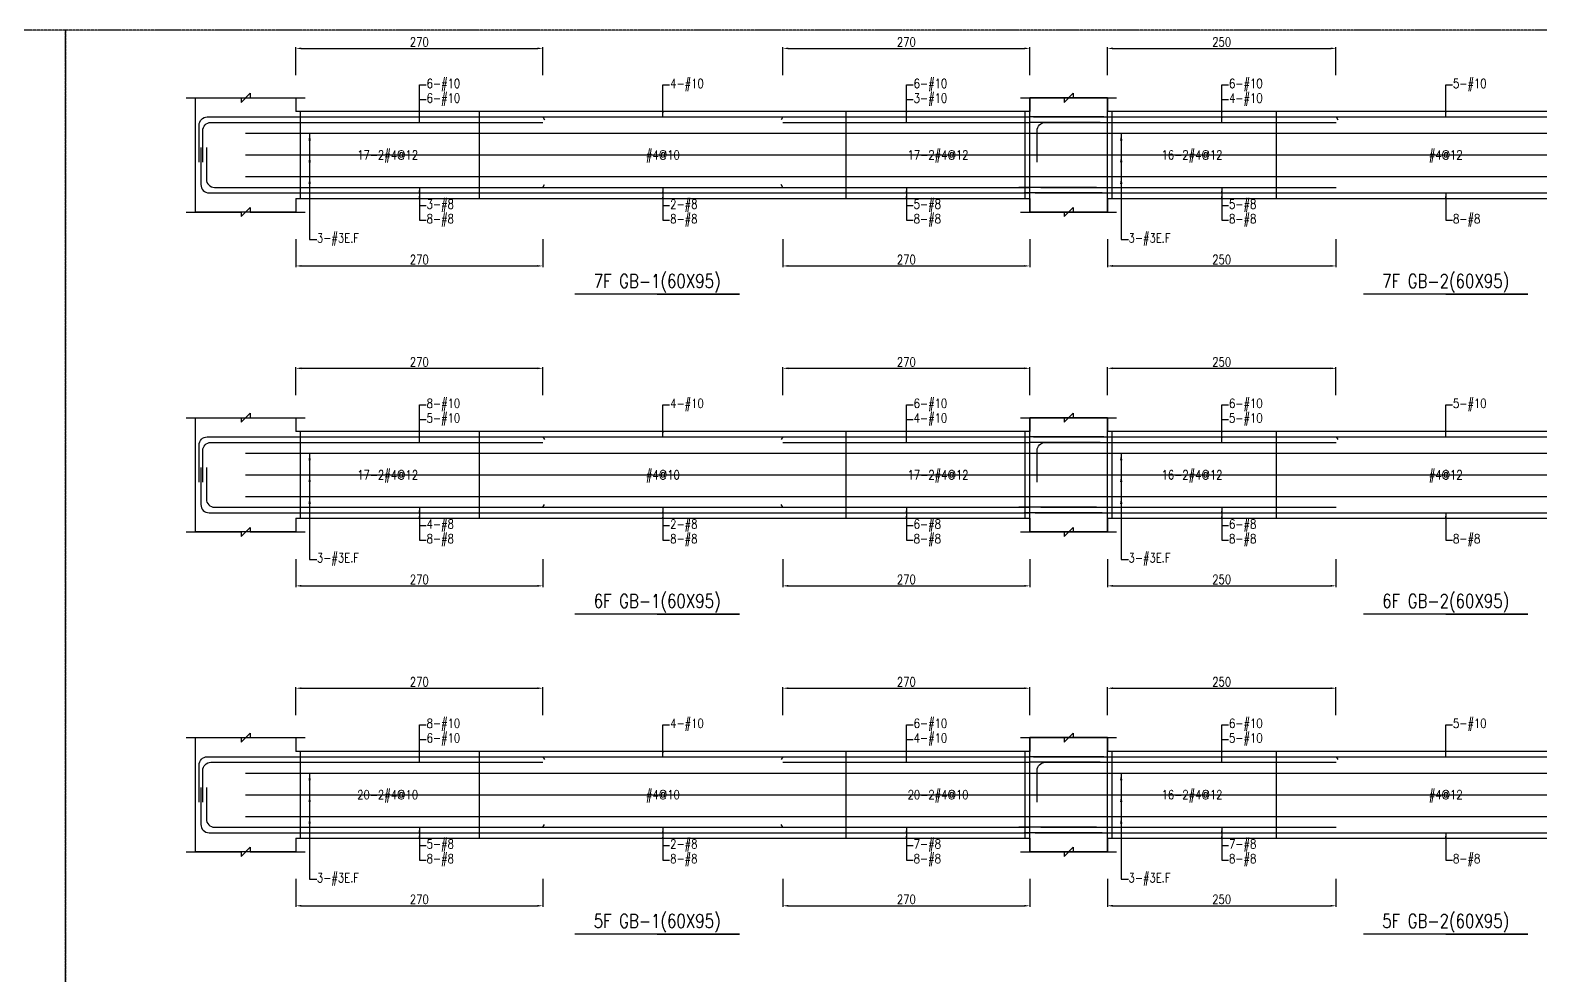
# Model space of a CAD drawing. Header units: millimetres. Extents: x 0 to 84580, y -12276 to 4373.
# Drawn here: x 48709 to 50362, y -2034 to -1000 of the extents above; entities that cross this region are included whole.
import ezdxf
from ezdxf.enums import TextEntityAlignment as Align

# ---------------------------------------------------------------- set-up
doc = ezdxf.new("R2010")
doc.units = ezdxf.units.MM
doc.header["$MEASUREMENT"] = 0
doc.linetypes.add('CENTER', pattern=[2, 1.25, -0.25, 0.25, -0.25])
for name, color, linetype in [('S-DIM', 2, 'Continuous'), ('S-GRID', 1, 'CENTER'), ('S-LEADER', 2, 'Continuous'), ('S-RC', 130, 'Continuous'), ('S-REINF', 6, 'Continuous'), ('S-TEXT', 2, 'Continuous')]:
    doc.layers.add(name, color=color, linetype=linetype)
doc.styles.add('CS4', font='romans.shx', dxfattribs={"width": 0.8, "bigfont": 'lsp.shx'})
doc.styles.get("Standard").update_dxf_attribs({"font": 'arial.ttf'})
doc.dimstyles.new('ISO-25', dxfattribs={"dimtxt": 2.5, "dimasz": 2.5, "dimexe": 1.25, "dimexo": 0.625, "dimtad": 1, "dimtxsty": 'Standard', "dimcen": 2.5, "dimadec": 0, "dimazin": 0, "dimtfac": 1, "dimtmove": 0, "dimatfit": 3, "dimfxl": 0, "dimarcsym": 0})

# ---------------------------------------------------------------- blocks, each defined once
blk = doc.blocks.new('*D1258')
at = {"layer": 'DEFPOINTS', "color": 0, "transparency": 16777216}
for p in [(49270.1, -1719.9), (49000.1, -1749.9), (49270.1, -1749.9)]:
    blk.add_point(p, dxfattribs=at)
at = {"layer": 'S-DIM', "color": 0, "lineweight": -2, "transparency": 16777216}
for p, q in [((49000.1, -1749.3), (49000.1, -1718.7)), ((49006.1, -1719.9), (49264.1, -1719.9)), ((49270.1, -1749.3), (49270.1, -1718.7))]:
    blk.add_line(p, q, dxfattribs=at)
at = {"layer": 'S-DIM', "color": 0, "transparency": 16777216}
for points in [[(49006.1, -1718.9), (49006.1, -1720.9), (49000.1, -1719.9)], [(49264.1, -1718.9), (49264.1, -1720.9), (49270.1, -1719.9)]]:
    blk.add_solid(points, dxfattribs=at)
at = {"layer": 'S-DIM', "color": 0, "transparency": 16777216, "insert": (49135.1, -1712.9), "char_height": 10, "attachment_point": 5, "style": 'CS4'}
blk.add_mtext('270', dxfattribs=at)
blk = doc.blocks.new('*D1259')
at = {"layer": 'DEFPOINTS', "color": 0, "transparency": 16777216}
for p in [(49802.9, -1719.9), (49532.9, -1749.9), (49802.9, -1749.9)]:
    blk.add_point(p, dxfattribs=at)
at = {"layer": 'S-DIM', "color": 0, "lineweight": -2, "transparency": 16777216}
for p, q in [((49532.9, -1749.3), (49532.9, -1718.7)), ((49538.9, -1719.9), (49796.9, -1719.9)), ((49802.9, -1749.3), (49802.9, -1718.7))]:
    blk.add_line(p, q, dxfattribs=at)
at = {"layer": 'S-DIM', "color": 0, "transparency": 16777216}
for points in [[(49538.9, -1718.9), (49538.9, -1720.9), (49532.9, -1719.9)], [(49796.9, -1718.9), (49796.9, -1720.9), (49802.9, -1719.9)]]:
    blk.add_solid(points, dxfattribs=at)
at = {"layer": 'S-DIM', "color": 0, "transparency": 16777216, "insert": (49667.9, -1712.9), "char_height": 10, "attachment_point": 5, "style": 'CS4'}
blk.add_mtext('270', dxfattribs=at)
blk = doc.blocks.new('*D1260')
at = {"layer": 'DEFPOINTS', "color": 0, "transparency": 16777216}
for p in [(49000.1, -1927.9), (49270.1, -1927.9), (49270.1, -1957.9)]:
    blk.add_point(p, dxfattribs=at)
at = {"layer": 'S-DIM', "color": 0, "lineweight": -2, "transparency": 16777216}
for p, q in [((49000.1, -1928.6), (49000.1, -1959.2)), ((49270.1, -1928.6), (49270.1, -1959.2)), ((49006.1, -1957.9), (49264.1, -1957.9))]:
    blk.add_line(p, q, dxfattribs=at)
at = {"layer": 'S-DIM', "color": 0, "transparency": 16777216}
for points in [[(49006.1, -1956.9), (49006.1, -1958.9), (49000.1, -1957.9)], [(49264.1, -1956.9), (49264.1, -1958.9), (49270.1, -1957.9)]]:
    blk.add_solid(points, dxfattribs=at)
at = {"layer": 'S-DIM', "color": 0, "transparency": 16777216, "insert": (49135.1, -1950.9), "char_height": 10, "attachment_point": 5, "style": 'CS4'}
blk.add_mtext('270', dxfattribs=at)
blk = doc.blocks.new('*D1261')
at = {"layer": 'DEFPOINTS', "color": 0, "transparency": 16777216}
for p in [(49532.9, -1927.9), (49802.9, -1927.9), (49802.9, -1957.9)]:
    blk.add_point(p, dxfattribs=at)
at = {"layer": 'S-DIM', "color": 0, "lineweight": -2, "transparency": 16777216}
for p, q in [((49532.9, -1928.6), (49532.9, -1959.2)), ((49802.9, -1928.6), (49802.9, -1959.2)), ((49538.9, -1957.9), (49796.9, -1957.9))]:
    blk.add_line(p, q, dxfattribs=at)
at = {"layer": 'S-DIM', "color": 0, "transparency": 16777216}
for points in [[(49538.9, -1956.9), (49538.9, -1958.9), (49532.9, -1957.9)], [(49796.9, -1956.9), (49796.9, -1958.9), (49802.9, -1957.9)]]:
    blk.add_solid(points, dxfattribs=at)
at = {"layer": 'S-DIM', "color": 0, "transparency": 16777216, "insert": (49667.9, -1950.9), "char_height": 10, "attachment_point": 5, "style": 'CS4'}
blk.add_mtext('270', dxfattribs=at)
blk = doc.blocks.new('*D1262')
at = {"layer": 'DEFPOINTS', "color": 0, "transparency": 16777216}
for p in [(49270.1, -1369.9), (49000.1, -1399.9), (49270.1, -1399.9)]:
    blk.add_point(p, dxfattribs=at)
at = {"layer": 'S-DIM', "color": 0, "lineweight": -2, "transparency": 16777216}
for p, q in [((49000.1, -1399.3), (49000.1, -1368.7)), ((49006.1, -1369.9), (49264.1, -1369.9)), ((49270.1, -1399.3), (49270.1, -1368.7))]:
    blk.add_line(p, q, dxfattribs=at)
at = {"layer": 'S-DIM', "color": 0, "transparency": 16777216}
for points in [[(49006.1, -1368.9), (49006.1, -1370.9), (49000.1, -1369.9)], [(49264.1, -1368.9), (49264.1, -1370.9), (49270.1, -1369.9)]]:
    blk.add_solid(points, dxfattribs=at)
at = {"layer": 'S-DIM', "color": 0, "transparency": 16777216, "insert": (49135.1, -1362.9), "char_height": 10, "attachment_point": 5, "style": 'CS4'}
blk.add_mtext('270', dxfattribs=at)
blk = doc.blocks.new('*D1263')
at = {"layer": 'DEFPOINTS', "color": 0, "transparency": 16777216}
for p in [(49802.9, -1369.9), (49532.9, -1399.9), (49802.9, -1399.9)]:
    blk.add_point(p, dxfattribs=at)
at = {"layer": 'S-DIM', "color": 0, "lineweight": -2, "transparency": 16777216}
for p, q in [((49532.9, -1399.3), (49532.9, -1368.7)), ((49538.9, -1369.9), (49796.9, -1369.9)), ((49802.9, -1399.3), (49802.9, -1368.7))]:
    blk.add_line(p, q, dxfattribs=at)
at = {"layer": 'S-DIM', "color": 0, "transparency": 16777216}
for points in [[(49538.9, -1368.9), (49538.9, -1370.9), (49532.9, -1369.9)], [(49796.9, -1368.9), (49796.9, -1370.9), (49802.9, -1369.9)]]:
    blk.add_solid(points, dxfattribs=at)
at = {"layer": 'S-DIM', "color": 0, "transparency": 16777216, "insert": (49667.9, -1362.9), "char_height": 10, "attachment_point": 5, "style": 'CS4'}
blk.add_mtext('270', dxfattribs=at)
blk = doc.blocks.new('*D1264')
at = {"layer": 'DEFPOINTS', "color": 0, "transparency": 16777216}
for p in [(49000.1, -1577.9), (49270.1, -1577.9), (49270.1, -1607.9)]:
    blk.add_point(p, dxfattribs=at)
at = {"layer": 'S-DIM', "color": 0, "lineweight": -2, "transparency": 16777216}
for p, q in [((49000.1, -1578.6), (49000.1, -1609.2)), ((49270.1, -1578.6), (49270.1, -1609.2)), ((49006.1, -1607.9), (49264.1, -1607.9))]:
    blk.add_line(p, q, dxfattribs=at)
at = {"layer": 'S-DIM', "color": 0, "transparency": 16777216}
for points in [[(49006.1, -1606.9), (49006.1, -1608.9), (49000.1, -1607.9)], [(49264.1, -1606.9), (49264.1, -1608.9), (49270.1, -1607.9)]]:
    blk.add_solid(points, dxfattribs=at)
at = {"layer": 'S-DIM', "color": 0, "transparency": 16777216, "insert": (49135.1, -1600.9), "char_height": 10, "attachment_point": 5, "style": 'CS4'}
blk.add_mtext('270', dxfattribs=at)
blk = doc.blocks.new('*D1193')
at = {"layer": 'DEFPOINTS', "color": 0, "transparency": 16777216}
for p in [(49532.9, -1577.9), (49802.9, -1577.9), (49802.9, -1607.9)]:
    blk.add_point(p, dxfattribs=at)
at = {"layer": 'S-DIM', "color": 0, "lineweight": -2, "transparency": 16777216}
for p, q in [((49532.9, -1578.6), (49532.9, -1609.2)), ((49802.9, -1578.6), (49802.9, -1609.2)), ((49538.9, -1607.9), (49796.9, -1607.9))]:
    blk.add_line(p, q, dxfattribs=at)
at = {"layer": 'S-DIM', "color": 0, "transparency": 16777216}
for points in [[(49538.9, -1606.9), (49538.9, -1608.9), (49532.9, -1607.9)], [(49796.9, -1606.9), (49796.9, -1608.9), (49802.9, -1607.9)]]:
    blk.add_solid(points, dxfattribs=at)
at = {"layer": 'S-DIM', "color": 0, "transparency": 16777216, "insert": (49667.9, -1600.9), "char_height": 10, "attachment_point": 5, "style": 'CS4'}
blk.add_mtext('270', dxfattribs=at)
blk = doc.blocks.new('*D1194')
at = {"layer": 'DEFPOINTS', "color": 0, "transparency": 16777216}
for p in [(49270.1, -1019.9), (49000.1, -1049.9), (49270.1, -1049.9)]:
    blk.add_point(p, dxfattribs=at)
at = {"layer": 'S-DIM', "color": 0, "lineweight": -2, "transparency": 16777216}
for p, q in [((49000.1, -1049.3), (49000.1, -1018.7)), ((49006.1, -1019.9), (49264.1, -1019.9)), ((49270.1, -1049.3), (49270.1, -1018.7))]:
    blk.add_line(p, q, dxfattribs=at)
at = {"layer": 'S-DIM', "color": 0, "transparency": 16777216}
for points in [[(49006.1, -1018.9), (49006.1, -1020.9), (49000.1, -1019.9)], [(49264.1, -1018.9), (49264.1, -1020.9), (49270.1, -1019.9)]]:
    blk.add_solid(points, dxfattribs=at)
at = {"layer": 'S-DIM', "color": 0, "transparency": 16777216, "insert": (49135.1, -1012.9), "char_height": 10, "attachment_point": 5, "style": 'CS4'}
blk.add_mtext('270', dxfattribs=at)
blk = doc.blocks.new('*D1195')
at = {"layer": 'DEFPOINTS', "color": 0, "transparency": 16777216}
for p in [(49802.9, -1019.9), (49532.9, -1049.9), (49802.9, -1049.9)]:
    blk.add_point(p, dxfattribs=at)
at = {"layer": 'S-DIM', "color": 0, "lineweight": -2, "transparency": 16777216}
for p, q in [((49532.9, -1049.3), (49532.9, -1018.7)), ((49538.9, -1019.9), (49796.9, -1019.9)), ((49802.9, -1049.3), (49802.9, -1018.7))]:
    blk.add_line(p, q, dxfattribs=at)
at = {"layer": 'S-DIM', "color": 0, "transparency": 16777216}
for points in [[(49538.9, -1018.9), (49538.9, -1020.9), (49532.9, -1019.9)], [(49796.9, -1018.9), (49796.9, -1020.9), (49802.9, -1019.9)]]:
    blk.add_solid(points, dxfattribs=at)
at = {"layer": 'S-DIM', "color": 0, "transparency": 16777216, "insert": (49667.9, -1012.9), "char_height": 10, "attachment_point": 5, "style": 'CS4'}
blk.add_mtext('270', dxfattribs=at)
blk = doc.blocks.new('*D1196')
at = {"layer": 'DEFPOINTS', "color": 0, "transparency": 16777216}
for p in [(49000.1, -1227.9), (49270.1, -1227.9), (49270.1, -1257.9)]:
    blk.add_point(p, dxfattribs=at)
at = {"layer": 'S-DIM', "color": 0, "lineweight": -2, "transparency": 16777216}
for p, q in [((49000.1, -1228.6), (49000.1, -1259.2)), ((49270.1, -1228.6), (49270.1, -1259.2)), ((49006.1, -1257.9), (49264.1, -1257.9))]:
    blk.add_line(p, q, dxfattribs=at)
at = {"layer": 'S-DIM', "color": 0, "transparency": 16777216}
for points in [[(49006.1, -1256.9), (49006.1, -1258.9), (49000.1, -1257.9)], [(49264.1, -1256.9), (49264.1, -1258.9), (49270.1, -1257.9)]]:
    blk.add_solid(points, dxfattribs=at)
at = {"layer": 'S-DIM', "color": 0, "transparency": 16777216, "insert": (49135.1, -1250.9), "char_height": 10, "attachment_point": 5, "style": 'CS4'}
blk.add_mtext('270', dxfattribs=at)
blk = doc.blocks.new('*D1197')
at = {"layer": 'DEFPOINTS', "color": 0, "transparency": 16777216}
for p in [(49532.9, -1227.9), (49802.9, -1227.9), (49802.9, -1257.9)]:
    blk.add_point(p, dxfattribs=at)
at = {"layer": 'S-DIM', "color": 0, "lineweight": -2, "transparency": 16777216}
for p, q in [((49532.9, -1228.6), (49532.9, -1259.2)), ((49802.9, -1228.6), (49802.9, -1259.2)), ((49538.9, -1257.9), (49796.9, -1257.9))]:
    blk.add_line(p, q, dxfattribs=at)
at = {"layer": 'S-DIM', "color": 0, "transparency": 16777216}
for points in [[(49538.9, -1256.9), (49538.9, -1258.9), (49532.9, -1257.9)], [(49796.9, -1256.9), (49796.9, -1258.9), (49802.9, -1257.9)]]:
    blk.add_solid(points, dxfattribs=at)
at = {"layer": 'S-DIM', "color": 0, "transparency": 16777216, "insert": (49667.9, -1250.9), "char_height": 10, "attachment_point": 5, "style": 'CS4'}
blk.add_mtext('270', dxfattribs=at)
blk = doc.blocks.new('*D1210')
at = {"layer": 'DEFPOINTS', "color": 0, "transparency": 16777216}
for p in [(50137.9, -1719.9), (49887.9, -1749.9), (50137.9, -1749.9)]:
    blk.add_point(p, dxfattribs=at)
at = {"layer": 'S-DIM', "color": 0, "lineweight": -2, "transparency": 16777216}
for p, q in [((49887.9, -1749.3), (49887.9, -1718.7)), ((49893.9, -1719.9), (50131.9, -1719.9)), ((50137.9, -1749.3), (50137.9, -1718.7))]:
    blk.add_line(p, q, dxfattribs=at)
at = {"layer": 'S-DIM', "color": 0, "transparency": 16777216}
for points in [[(49893.9, -1718.9), (49893.9, -1720.9), (49887.9, -1719.9)], [(50131.9, -1718.9), (50131.9, -1720.9), (50137.9, -1719.9)]]:
    blk.add_solid(points, dxfattribs=at)
at = {"layer": 'S-DIM', "color": 0, "transparency": 16777216, "insert": (50012.9, -1712.9), "char_height": 10, "attachment_point": 5, "style": 'CS4'}
blk.add_mtext('250', dxfattribs=at)
blk = doc.blocks.new('*D1212')
at = {"layer": 'DEFPOINTS', "color": 0, "transparency": 16777216}
for p in [(49887.9, -1927.9), (50137.9, -1927.9), (50137.9, -1957.9)]:
    blk.add_point(p, dxfattribs=at)
at = {"layer": 'S-DIM', "color": 0, "lineweight": -2, "transparency": 16777216}
for p, q in [((49887.9, -1928.6), (49887.9, -1959.2)), ((50137.9, -1928.6), (50137.9, -1959.2)), ((49893.9, -1957.9), (50131.9, -1957.9))]:
    blk.add_line(p, q, dxfattribs=at)
at = {"layer": 'S-DIM', "color": 0, "transparency": 16777216}
for points in [[(49893.9, -1956.9), (49893.9, -1958.9), (49887.9, -1957.9)], [(50131.9, -1956.9), (50131.9, -1958.9), (50137.9, -1957.9)]]:
    blk.add_solid(points, dxfattribs=at)
at = {"layer": 'S-DIM', "color": 0, "transparency": 16777216, "insert": (50012.9, -1950.9), "char_height": 10, "attachment_point": 5, "style": 'CS4'}
blk.add_mtext('250', dxfattribs=at)
blk = doc.blocks.new('*D1214')
at = {"layer": 'DEFPOINTS', "color": 0, "transparency": 16777216}
for p in [(50137.9, -1369.9), (49887.9, -1399.9), (50137.9, -1399.9)]:
    blk.add_point(p, dxfattribs=at)
at = {"layer": 'S-DIM', "color": 0, "lineweight": -2, "transparency": 16777216}
for p, q in [((49887.9, -1399.3), (49887.9, -1368.7)), ((49893.9, -1369.9), (50131.9, -1369.9)), ((50137.9, -1399.3), (50137.9, -1368.7))]:
    blk.add_line(p, q, dxfattribs=at)
at = {"layer": 'S-DIM', "color": 0, "transparency": 16777216}
for points in [[(49893.9, -1368.9), (49893.9, -1370.9), (49887.9, -1369.9)], [(50131.9, -1368.9), (50131.9, -1370.9), (50137.9, -1369.9)]]:
    blk.add_solid(points, dxfattribs=at)
at = {"layer": 'S-DIM', "color": 0, "transparency": 16777216, "insert": (50012.9, -1362.9), "char_height": 10, "attachment_point": 5, "style": 'CS4'}
blk.add_mtext('250', dxfattribs=at)
blk = doc.blocks.new('*D1216')
at = {"layer": 'DEFPOINTS', "color": 0, "transparency": 16777216}
for p in [(49887.9, -1577.9), (50137.9, -1577.9), (50137.9, -1607.9)]:
    blk.add_point(p, dxfattribs=at)
at = {"layer": 'S-DIM', "color": 0, "lineweight": -2, "transparency": 16777216}
for p, q in [((49887.9, -1578.6), (49887.9, -1609.2)), ((50137.9, -1578.6), (50137.9, -1609.2)), ((49893.9, -1607.9), (50131.9, -1607.9))]:
    blk.add_line(p, q, dxfattribs=at)
at = {"layer": 'S-DIM', "color": 0, "transparency": 16777216}
for points in [[(49893.9, -1606.9), (49893.9, -1608.9), (49887.9, -1607.9)], [(50131.9, -1606.9), (50131.9, -1608.9), (50137.9, -1607.9)]]:
    blk.add_solid(points, dxfattribs=at)
at = {"layer": 'S-DIM', "color": 0, "transparency": 16777216, "insert": (50012.9, -1600.9), "char_height": 10, "attachment_point": 5, "style": 'CS4'}
blk.add_mtext('250', dxfattribs=at)
blk = doc.blocks.new('*D1218')
at = {"layer": 'DEFPOINTS', "color": 0, "transparency": 16777216}
for p in [(50137.9, -1019.9), (49887.9, -1049.9), (50137.9, -1049.9)]:
    blk.add_point(p, dxfattribs=at)
at = {"layer": 'S-DIM', "color": 0, "lineweight": -2, "transparency": 16777216}
for p, q in [((49887.9, -1049.3), (49887.9, -1018.7)), ((49893.9, -1019.9), (50131.9, -1019.9)), ((50137.9, -1049.3), (50137.9, -1018.7))]:
    blk.add_line(p, q, dxfattribs=at)
at = {"layer": 'S-DIM', "color": 0, "transparency": 16777216}
for points in [[(49893.9, -1018.9), (49893.9, -1020.9), (49887.9, -1019.9)], [(50131.9, -1018.9), (50131.9, -1020.9), (50137.9, -1019.9)]]:
    blk.add_solid(points, dxfattribs=at)
at = {"layer": 'S-DIM', "color": 0, "transparency": 16777216, "insert": (50012.9, -1012.9), "char_height": 10, "attachment_point": 5, "style": 'CS4'}
blk.add_mtext('250', dxfattribs=at)
blk = doc.blocks.new('*D1220')
at = {"layer": 'DEFPOINTS', "color": 0, "transparency": 16777216}
for p in [(49887.9, -1227.9), (50137.9, -1227.9), (50137.9, -1257.9)]:
    blk.add_point(p, dxfattribs=at)
at = {"layer": 'S-DIM', "color": 0, "lineweight": -2, "transparency": 16777216}
for p, q in [((49887.9, -1228.6), (49887.9, -1259.2)), ((50137.9, -1228.6), (50137.9, -1259.2)), ((49893.9, -1257.9), (50131.9, -1257.9))]:
    blk.add_line(p, q, dxfattribs=at)
at = {"layer": 'S-DIM', "color": 0, "transparency": 16777216}
for points in [[(49893.9, -1256.9), (49893.9, -1258.9), (49887.9, -1257.9)], [(50131.9, -1256.9), (50131.9, -1258.9), (50137.9, -1257.9)]]:
    blk.add_solid(points, dxfattribs=at)
at = {"layer": 'S-DIM', "color": 0, "transparency": 16777216, "insert": (50012.9, -1250.9), "char_height": 10, "attachment_point": 5, "style": 'CS4'}
blk.add_mtext('250', dxfattribs=at)

msp = doc.modelspace()

# ---------------------------------------------------------------- linework, layer by layer
at = {"layer": 'S-GRID'}
for points in [[(45519, -3069), (48748, -3069), (48748, -1000), (45519, -1000), (45519, -3069)], [(48748, -3069), (51977, -3069), (51977, -1000), (48748, -1000), (48748, -3069)]]:
    msp.add_lwpolyline(points, dxfattribs=at)
at = {"layer": 'S-RC'}
for points in [[(48880.142, -1073.94), (48940.142, -1073.951), (48940.141, -1078.951), (48950.143, -1068.953), (48950.142, -1073.953), (49010.142, -1073.965)], [(49000.142, -1183.94), (49000.142, -1198.94), (48890.142, -1198.94), (48890.142, -1073.94), (49000.142, -1073.94), (49000.142, -1088.94)], [(49792.942, -1073.94), (49840.442, -1073.949), (49840.441, -1078.949), (49850.443, -1068.951), (49850.442, -1073.951), (49897.942, -1073.96)], [(49792.942, -1073.94), (49840.442, -1073.949), (49840.441, -1078.949), (49850.443, -1068.951), (49850.442, -1073.951), (49897.942, -1073.96)], [(49802.942, -1183.94), (49802.942, -1198.94), (49887.942, -1198.94), (49887.942, -1073.94), (49802.942, -1073.94), (49802.942, -1088.94)], [(49887.942, -1183.94), (49887.942, -1198.94), (49802.942, -1198.94), (49802.942, -1073.94), (49887.942, -1073.94), (49887.942, -1088.94)], [(49802.942, -1088.94), (49000.142, -1088.94)], [(50627.942, -1088.94), (49887.942, -1088.94)], [(49000.142, -1183.94), (49802.942, -1183.94)], [(49887.942, -1183.94), (50627.942, -1183.94)], [(48880.142, -1198.94), (48940.142, -1198.951), (48940.141, -1203.951), (48950.143, -1193.953), (48950.142, -1198.953), (49010.142, -1198.965)], [(49792.942, -1198.94), (49840.442, -1198.949), (49840.441, -1203.949), (49850.443, -1193.951), (49850.442, -1198.951), (49897.942, -1198.96)], [(49792.942, -1198.94), (49840.442, -1198.949), (49840.441, -1203.949), (49850.443, -1193.951), (49850.442, -1198.951), (49897.942, -1198.96)], [(49395.292, -1288.94), (49485.292, -1288.94), (49305.292, -1288.94)], [(50257.942, -1288.94), (50347.942, -1288.94), (50167.942, -1288.94)], [(48880.142, -1423.94), (48940.142, -1423.951), (48940.141, -1428.951), (48950.143, -1418.953), (48950.142, -1423.953), (49010.142, -1423.965)], [(49792.942, -1423.94), (49840.442, -1423.949), (49840.441, -1428.949), (49850.443, -1418.951), (49850.442, -1423.951), (49897.942, -1423.96)], [(49792.942, -1423.94), (49840.442, -1423.949), (49840.441, -1428.949), (49850.443, -1418.951), (49850.442, -1423.951), (49897.942, -1423.96)], [(49000.142, -1533.94), (49000.142, -1548.94), (48890.142, -1548.94), (48890.142, -1423.94), (49000.142, -1423.94), (49000.142, -1438.94)], [(49802.942, -1533.94), (49802.942, -1548.94), (49887.942, -1548.94), (49887.942, -1423.94), (49802.942, -1423.94), (49802.942, -1438.94)], [(49887.942, -1533.94), (49887.942, -1548.94), (49802.942, -1548.94), (49802.942, -1423.94), (49887.942, -1423.94), (49887.942, -1438.94)], [(49802.942, -1438.94), (49000.142, -1438.94)], [(50627.942, -1438.94), (49887.942, -1438.94)], [(49000.142, -1533.94), (49802.942, -1533.94)], [(49887.942, -1533.94), (50627.942, -1533.94)], [(48880.142, -1548.94), (48940.142, -1548.951), (48940.141, -1553.951), (48950.143, -1543.953), (48950.142, -1548.953), (49010.142, -1548.965)], [(49792.942, -1548.94), (49840.442, -1548.949), (49840.441, -1553.949), (49850.443, -1543.951), (49850.442, -1548.951), (49897.942, -1548.96)], [(49792.942, -1548.94), (49840.442, -1548.949), (49840.441, -1553.949), (49850.443, -1543.951), (49850.442, -1548.951), (49897.942, -1548.96)], [(49395.292, -1638.94), (49485.292, -1638.94), (49305.292, -1638.94)], [(50257.942, -1638.94), (50347.942, -1638.94), (50167.942, -1638.94)], [(48880.142, -1773.94), (48940.142, -1773.951), (48940.141, -1778.951), (48950.143, -1768.953), (48950.142, -1773.953), (49010.142, -1773.965)], [(49000.142, -1883.94), (49000.142, -1898.94), (48890.142, -1898.94), (48890.142, -1773.94), (49000.142, -1773.94), (49000.142, -1788.94)], [(49792.942, -1773.94), (49840.442, -1773.949), (49840.441, -1778.949), (49850.443, -1768.951), (49850.442, -1773.951), (49897.942, -1773.96)], [(49792.942, -1773.94), (49840.442, -1773.949), (49840.441, -1778.949), (49850.443, -1768.951), (49850.442, -1773.951), (49897.942, -1773.96)], [(49802.942, -1883.94), (49802.942, -1898.94), (49887.942, -1898.94), (49887.942, -1773.94), (49802.942, -1773.94), (49802.942, -1788.94)], [(49887.942, -1883.94), (49887.942, -1898.94), (49802.942, -1898.94), (49802.942, -1773.94), (49887.942, -1773.94), (49887.942, -1788.94)], [(49802.942, -1788.94), (49000.142, -1788.94)], [(50627.942, -1788.94), (49887.942, -1788.94)], [(48880.142, -1898.94), (48940.142, -1898.951), (48940.141, -1903.951), (48950.143, -1893.953), (48950.142, -1898.953), (49010.142, -1898.965)], [(49000.142, -1883.94), (49802.942, -1883.94)], [(49792.942, -1898.94), (49840.442, -1898.949), (49840.441, -1903.949), (49850.443, -1893.951), (49850.442, -1898.951), (49897.942, -1898.96)], [(49792.942, -1898.94), (49840.442, -1898.949), (49840.441, -1903.949), (49850.443, -1893.951), (49850.442, -1898.951), (49897.942, -1898.96)], [(49887.942, -1883.94), (50627.942, -1883.94)], [(49395.292, -1988.94), (49485.292, -1988.94), (49305.292, -1988.94)], [(50257.942, -1988.94), (50347.942, -1988.94), (50167.942, -1988.94)]]:
    msp.add_lwpolyline(points, dxfattribs=at)
at = {"layer": 'S-REINF', "color": 1}
for points in [[(49005.142, -1183.94), (49005.142, -1088.94)], [(49200.842, -1183.94), (49200.842, -1088.94)], [(49602.242, -1183.94), (49602.242, -1088.94)], [(49797.942, -1183.94), (49797.942, -1088.94)], [(49892.942, -1183.94), (49892.942, -1088.94)], [(50072.942, -1183.94), (50072.942, -1088.94)], [(48945.142, -1112.69), (49845.442, -1112.69)], [(49845.442, -1112.69), (50670.442, -1112.69)], [(48945.142, -1136.44), (49845.442, -1136.44)], [(49845.442, -1136.44), (50670.442, -1136.44)], [(48945.142, -1160.19), (49845.442, -1160.19)], [(49845.442, -1160.19), (50670.442, -1160.19)], [(49005.142, -1533.94), (49005.142, -1438.94)], [(49200.842, -1533.94), (49200.842, -1438.94)], [(49602.242, -1533.94), (49602.242, -1438.94)], [(49797.942, -1533.94), (49797.942, -1438.94)], [(49892.942, -1533.94), (49892.942, -1438.94)], [(50072.942, -1533.94), (50072.942, -1438.94)], [(48945.142, -1462.69), (49845.442, -1462.69)], [(49845.442, -1462.69), (50670.442, -1462.69)], [(48945.142, -1486.44), (49845.442, -1486.44)], [(49845.442, -1486.44), (50670.442, -1486.44)], [(48945.142, -1510.19), (49845.442, -1510.19)], [(49845.442, -1510.19), (50670.442, -1510.19)], [(49005.142, -1883.94), (49005.142, -1788.94)], [(49200.842, -1883.94), (49200.842, -1788.94)], [(49602.242, -1883.94), (49602.242, -1788.94)], [(49797.942, -1883.94), (49797.942, -1788.94)], [(49892.942, -1883.94), (49892.942, -1788.94)], [(50072.942, -1883.94), (50072.942, -1788.94)], [(48945.142, -1812.69), (49845.442, -1812.69)], [(49845.442, -1812.69), (50670.442, -1812.69)], [(48945.142, -1836.44), (49845.442, -1836.44)], [(49845.442, -1836.44), (50670.442, -1836.44)], [(48945.142, -1860.19), (49845.442, -1860.19)], [(49845.442, -1860.19), (50670.442, -1860.19)]]:
    msp.add_lwpolyline(points, dxfattribs=at)
at = {"layer": 'S-REINF'}
for points in [[(48894.142, -1144.44), (48894.142, -1103.94, -0.41421356), (48903.142, -1094.94), (49000.142, -1094.94)], [(48898.142, -1144.44), (48898.142, -1109.94, -0.41421356), (48907.142, -1100.94), (49000.142, -1100.94)], [(49810.942, -1144.44), (49810.942, -1109.94, -0.41421356), (49819.942, -1100.94), (49887.942, -1100.94)], [(48896.142, -1128.44), (48896.142, -1168.94, 0.41421356), (48905.142, -1177.94), (49000.142, -1177.94)], [(48902.142, -1128.44), (48902.142, -1162.94, 0.41421356), (48911.142, -1171.94), (49000.142, -1171.94)], [(48894.142, -1494.44), (48894.142, -1453.94, -0.41421356), (48903.142, -1444.94), (49000.142, -1444.94)], [(48898.142, -1494.44), (48898.142, -1459.94, -0.41421356), (48907.142, -1450.94), (49000.142, -1450.94)], [(49810.942, -1494.44), (49810.942, -1459.94, -0.41421356), (49819.942, -1450.94), (49887.942, -1450.94)], [(48896.142, -1478.44), (48896.142, -1518.94, 0.41421356), (48905.142, -1527.94), (49000.142, -1527.94)], [(48902.142, -1478.44), (48902.142, -1512.94, 0.41421356), (48911.142, -1521.94), (49000.142, -1521.94)], [(48894.142, -1844.44), (48894.142, -1803.94, -0.41421356), (48903.142, -1794.94), (49000.142, -1794.94)], [(48898.142, -1844.44), (48898.142, -1809.94, -0.41421356), (48907.142, -1800.94), (49000.142, -1800.94)], [(49810.942, -1844.44), (49810.942, -1809.94, -0.41421356), (49819.942, -1800.94), (49887.942, -1800.94)], [(48896.142, -1828.44), (48896.142, -1868.94, 0.41421356), (48905.142, -1877.94), (49000.142, -1877.94)], [(48902.142, -1828.44), (48902.142, -1862.94, 0.41421356), (48911.142, -1871.94), (49000.142, -1871.94)]]:
    msp.add_lwpolyline(points, format="xyb", dxfattribs=at)
for points in [[(49000.142, -1094.94), (49270.142, -1094.94)], [(49000.142, -1100.94), (49270.142, -1100.94)], [(49270.142, -1094.94), (49272.142, -1097.94)], [(49270.142, -1094.94), (49532.942, -1094.94)], [(49532.942, -1094.94), (49530.942, -1097.94)], [(49532.942, -1094.94), (49802.942, -1094.94)], [(49532.942, -1100.94), (49802.942, -1100.94)], [(49883.942, -1094.94), (49802.942, -1094.94)], [(49879.942, -1100.94), (49802.942, -1100.94)], [(49806.942, -1094.94), (49887.942, -1094.94)], [(49887.942, -1094.94), (50137.942, -1094.94)], [(49887.942, -1100.94), (50137.942, -1100.94)], [(50137.942, -1094.94), (50139.942, -1097.94)], [(50137.942, -1094.94), (50377.942, -1094.94)], [(49000.142, -1171.94), (49270.142, -1171.94)], [(49270.142, -1171.94), (49272.142, -1168.94)], [(49270.142, -1171.94), (49532.942, -1171.94)], [(49532.942, -1171.94), (49530.942, -1168.94)], [(49532.942, -1171.94), (49802.942, -1171.94)], [(49875.942, -1171.94), (49790.942, -1171.94)], [(49814.942, -1171.94), (49887.942, -1171.94)], [(49887.942, -1171.94), (50137.942, -1171.94)], [(49000.142, -1177.94), (49270.142, -1177.94)], [(49270.142, -1177.94), (49532.942, -1177.94)], [(49532.942, -1177.94), (49802.942, -1177.94)], [(49881.942, -1177.94), (49796.942, -1177.94)], [(49808.942, -1177.94), (49887.942, -1177.94)], [(49887.942, -1177.94), (50137.942, -1177.94)], [(50137.942, -1177.94), (50377.942, -1177.94)], [(49000.142, -1444.94), (49270.142, -1444.94)], [(49000.142, -1450.94), (49270.142, -1450.94)], [(49270.142, -1444.94), (49272.142, -1447.94)], [(49270.142, -1444.94), (49532.942, -1444.94)], [(49532.942, -1444.94), (49530.942, -1447.94)], [(49532.942, -1444.94), (49802.942, -1444.94)], [(49532.942, -1450.94), (49802.942, -1450.94)], [(49883.942, -1444.94), (49802.942, -1444.94)], [(49879.942, -1450.94), (49802.942, -1450.94)], [(49806.942, -1444.94), (49887.942, -1444.94)], [(49887.942, -1444.94), (50137.942, -1444.94)], [(49887.942, -1450.94), (50137.942, -1450.94)], [(50137.942, -1444.94), (50139.942, -1447.94)], [(50137.942, -1444.94), (50377.942, -1444.94)], [(49270.142, -1521.94), (49272.142, -1518.94)], [(49532.942, -1521.94), (49530.942, -1518.94)], [(49000.142, -1521.94), (49270.142, -1521.94)], [(49000.142, -1527.94), (49270.142, -1527.94)], [(49270.142, -1521.94), (49532.942, -1521.94)], [(49270.142, -1527.94), (49532.942, -1527.94)], [(49532.942, -1521.94), (49802.942, -1521.94)], [(49532.942, -1527.94), (49802.942, -1527.94)], [(49875.942, -1521.94), (49790.942, -1521.94)], [(49881.942, -1527.94), (49796.942, -1527.94)], [(49808.942, -1527.94), (49887.942, -1527.94)], [(49814.942, -1521.94), (49887.942, -1521.94)], [(49887.942, -1521.94), (50137.942, -1521.94)], [(49887.942, -1527.94), (50137.942, -1527.94)], [(50137.942, -1527.94), (50377.942, -1527.94)], [(49000.142, -1794.94), (49270.142, -1794.94)], [(49000.142, -1800.94), (49270.142, -1800.94)], [(49270.142, -1794.94), (49272.142, -1797.94)], [(49270.142, -1794.94), (49532.942, -1794.94)], [(49532.942, -1794.94), (49530.942, -1797.94)], [(49532.942, -1794.94), (49802.942, -1794.94)], [(49532.942, -1800.94), (49802.942, -1800.94)], [(49883.942, -1794.94), (49802.942, -1794.94)], [(49879.942, -1800.94), (49802.942, -1800.94)], [(49806.942, -1794.94), (49887.942, -1794.94)], [(49887.942, -1794.94), (50137.942, -1794.94)], [(49887.942, -1800.94), (50137.942, -1800.94)], [(50137.942, -1794.94), (50139.942, -1797.94)], [(50137.942, -1794.94), (50377.942, -1794.94)], [(49000.142, -1871.94), (49270.142, -1871.94)], [(49000.142, -1877.94), (49270.142, -1877.94)], [(49270.142, -1871.94), (49272.142, -1868.94)], [(49270.142, -1871.94), (49532.942, -1871.94)], [(49270.142, -1877.94), (49532.942, -1877.94)], [(49532.942, -1871.94), (49530.942, -1868.94)], [(49532.942, -1871.94), (49802.942, -1871.94)], [(49532.942, -1877.94), (49802.942, -1877.94)], [(49875.942, -1871.94), (49790.942, -1871.94)], [(49881.942, -1877.94), (49796.942, -1877.94)], [(49808.942, -1877.94), (49887.942, -1877.94)], [(49814.942, -1871.94), (49887.942, -1871.94)], [(49887.942, -1871.94), (50137.942, -1871.94)], [(49887.942, -1877.94), (50137.942, -1877.94)], [(50137.942, -1877.94), (50377.942, -1877.94)]]:
    msp.add_lwpolyline(points, dxfattribs=at)

# ---------------------------------------------------------------- texts
at = {"layer": 'S-LEADER', "char_height": 10, "attachment_point": 4, "style": 'CS4'}
for s, insert in [('6-#10', (49143.142, -1059.94)), ('4-#10', (49409.542, -1059.94)), ('6-#10', (49675.942, -1059.94)), ('6-#10', (50020.942, -1059.94)), ('5-#10', (50265.942, -1059.94)), ('6-#10', (49143.142, -1075.94)), ('3-#10', (49675.942, -1075.94)), ('4-#10', (50020.942, -1075.94)), ('3-#8', (49143.142, -1191.94)), ('2-#8', (49409.542, -1191.94)), ('5-#8', (49675.942, -1191.94)), ('5-#8', (50020.942, -1191.94)), ('8-#8', (49143.142, -1207.94)), ('8-#8', (49409.542, -1207.94)), ('8-#8', (49675.942, -1207.94)), ('8-#8', (50020.942, -1207.94)), ('8-#8', (50265.942, -1207.94)), ('8-#10', (49143.142, -1409.94)), ('4-#10', (49409.542, -1409.94)), ('6-#10', (49675.942, -1409.94)), ('6-#10', (50020.942, -1409.94)), ('5-#10', (50265.942, -1409.94)), ('5-#10', (49143.142, -1425.94)), ('4-#10', (49675.942, -1425.94)), ('5-#10', (50020.942, -1425.94)), ('4-#8', (49143.142, -1541.94)), ('2-#8', (49409.542, -1541.94)), ('6-#8', (49675.942, -1541.94)), ('6-#8', (50020.942, -1541.94)), ('8-#8', (49143.142, -1557.94)), ('8-#8', (49409.542, -1557.94)), ('8-#8', (49675.942, -1557.94)), ('8-#8', (50020.942, -1557.94)), ('8-#8', (50265.942, -1557.94)), ('8-#10', (49143.142, -1759.94)), ('4-#10', (49409.542, -1759.94)), ('6-#10', (49675.942, -1759.94)), ('6-#10', (50020.942, -1759.94)), ('5-#10', (50265.942, -1759.94)), ('6-#10', (49143.142, -1775.94)), ('4-#10', (49675.942, -1775.94)), ('5-#10', (50020.942, -1775.94)), ('5-#8', (49143.142, -1891.94)), ('2-#8', (49409.542, -1891.94)), ('7-#8', (49675.942, -1891.94)), ('7-#8', (50020.942, -1891.94)), ('8-#8', (49143.142, -1907.94)), ('8-#8', (49409.542, -1907.94)), ('8-#8', (49675.942, -1907.94)), ('8-#8', (50020.942, -1907.94)), ('8-#8', (50265.942, -1907.94))]:
    msp.add_mtext(s, dxfattribs=dict(at, insert=insert))
at = {"layer": 'S-LEADER', "color": 3, "char_height": 10, "attachment_point": 4, "style": 'CS4'}
for insert in [(49023.142, -1228.94), (49910.942, -1228.94), (49023.142, -1578.94), (49910.942, -1578.94), (49023.142, -1928.94), (49910.942, -1928.94)]:
    msp.add_mtext('3-#3E.F', dxfattribs=dict(at, insert=insert))
at = {"layer": 'S-RC', "style": 'CS4', "width": 0.8}
for s, p in [('7F GB-1(60X95)', (49395.292, -1281.94)), ('7F GB-2(60X95)', (50257.942, -1281.94)), ('6F GB-1(60X95)', (49395.292, -1631.94)), ('6F GB-2(60X95)', (50257.942, -1631.94)), ('5F GB-1(60X95)', (49395.292, -1981.94)), ('5F GB-2(60X95)', (50257.942, -1981.94))]:
    msp.add_text(s, height=15, dxfattribs=at).set_placement(p, align=Align.CENTER)
at = {"layer": 'S-TEXT', "color": 1, "style": 'CS4', "width": 0.8}
for s, p in [('17-2#4@12', (49100.492, -1141.44)), ('#4@10', (49401.542, -1141.44)), ('17-2#4@12', (49702.592, -1141.44)), ('16-2#4@12', (49980.442, -1141.44)), ('#4@12', (50257.942, -1141.44)), ('17-2#4@12', (49100.492, -1491.44)), ('#4@10', (49401.542, -1491.44)), ('17-2#4@12', (49702.592, -1491.44)), ('16-2#4@12', (49980.442, -1491.44)), ('#4@12', (50257.942, -1491.44)), ('20-2#4@10', (49100.492, -1841.44)), ('#4@10', (49401.542, -1841.44)), ('20-2#4@10', (49702.592, -1841.44)), ('16-2#4@12', (49980.442, -1841.44)), ('#4@12', (50257.942, -1841.44))]:
    msp.add_text(s, height=10, dxfattribs=at).set_placement(p, align=Align.CENTER)

# ---------------------------------------------------------------- dimensions: what is measured, and where the dimension line sits
at = {"layer": 'S-DIM'}
for p1, p2, distance, picture, middle in [((49000.142, -1049.94), (49270.142, -1049.94), 30, '*D1194', (49135.142, -1012.94)), ((49532.942, -1049.94), (49802.942, -1049.94), 30, '*D1195', (49667.942, -1012.94)), ((49887.942, -1049.94), (50137.942, -1049.94), 30, '*D1218', (50012.942, -1012.94)), ((49000.142, -1227.94), (49270.142, -1227.94), -30, '*D1196', (49135.142, -1250.94)), ((49532.942, -1227.94), (49802.942, -1227.94), -30, '*D1197', (49667.942, -1250.94)), ((49887.942, -1227.94), (50137.942, -1227.94), -30, '*D1220', (50012.942, -1250.94)), ((49000.142, -1399.94), (49270.142, -1399.94), 30, '*D1262', (49135.142, -1362.94)), ((49532.942, -1399.94), (49802.942, -1399.94), 30, '*D1263', (49667.942, -1362.94)), ((49887.942, -1399.94), (50137.942, -1399.94), 30, '*D1214', (50012.942, -1362.94)), ((49000.142, -1577.94), (49270.142, -1577.94), -30, '*D1264', (49135.142, -1600.94)), ((49532.942, -1577.94), (49802.942, -1577.94), -30, '*D1193', (49667.942, -1600.94)), ((49887.942, -1577.94), (50137.942, -1577.94), -30, '*D1216', (50012.942, -1600.94)), ((49000.142, -1749.94), (49270.142, -1749.94), 30, '*D1258', (49135.142, -1712.94)), ((49532.942, -1749.94), (49802.942, -1749.94), 30, '*D1259', (49667.942, -1712.94)), ((49887.942, -1749.94), (50137.942, -1749.94), 30, '*D1210', (50012.942, -1712.94)), ((49000.142, -1927.94), (49270.142, -1927.94), -30, '*D1260', (49135.142, -1950.94)), ((49532.942, -1927.94), (49802.942, -1927.94), -30, '*D1261', (49667.942, -1950.94)), ((49887.942, -1927.94), (50137.942, -1927.94), -30, '*D1212', (50012.942, -1950.94))]:
    dim = msp.add_aligned_dim(p1=p1, p2=p2, distance=distance, dimstyle='ISO-25', override={"dimtxt": 10, "dimasz": 6, "dimgap": 2, "dimtxsty": 'CS4'}, dxfattribs=at)
    dim.commit()
    dim.dimension.update_dxf_attribs({"geometry": picture, "text_midpoint": middle})

# ---------------------------------------------------------------- leaders
at = {"layer": 'S-LEADER', "annotation_type": 0, "has_hookline": 1, "hookline_direction": 0}
for points, override, text_width in [([(49135.142, -1094.94), (49135.142, -1059.94), (49142.517, -1059.94)], {"dimasz": 6, "dimtad": 0}, 38.095), ([(49401.542, -1094.94), (49401.542, -1059.94), (49408.917, -1059.94)], {"dimasz": 6, "dimtad": 0}, 38.476), ([(49667.942, -1094.94), (49667.942, -1059.94), (49675.317, -1059.94)], {"dimasz": 6, "dimtad": 0}, 38.095), ([(50012.942, -1094.94), (50012.942, -1059.94), (50020.317, -1059.94)], {"dimasz": 6, "dimtad": 0}, 38.095), ([(50257.942, -1094.94), (50257.942, -1059.94), (50265.317, -1059.94)], {"dimasz": 6, "dimtad": 0}, 38.476), ([(49135.142, -1100.94), (49135.142, -1075.94), (49142.517, -1075.94)], {"dimasz": 6, "dimtad": 0}, 38.095), ([(49667.942, -1100.94), (49667.942, -1075.94), (49675.317, -1075.94)], {"dimasz": 6, "dimtad": 0}, 38.476), ([(50012.942, -1100.94), (50012.942, -1075.94), (50020.317, -1075.94)], {"dimasz": 6, "dimtad": 0}, 38.476), ([(49015.142, -1160.19), (49015.142, -1228.94), (49022.517, -1228.94)], {"dimasz": 8, "dimtad": 0}, 49.524), ([(49135.142, -1171.94), (49135.142, -1191.94), (49142.517, -1191.94)], {"dimasz": 6, "dimtad": 0}, 30.857), ([(49401.542, -1171.94), (49401.542, -1191.94), (49408.917, -1191.94)], {"dimasz": 6, "dimtad": 0}, 30.857), ([(49667.942, -1171.94), (49667.942, -1191.94), (49675.317, -1191.94)], {"dimasz": 6, "dimtad": 0}, 30.857), ([(49902.942, -1160.19), (49902.942, -1228.94), (49910.317, -1228.94)], {"dimasz": 8, "dimtad": 0}, 49.524), ([(50012.942, -1171.94), (50012.942, -1191.94), (50020.317, -1191.94)], {"dimasz": 6, "dimtad": 0}, 30.857), ([(49135.142, -1177.94), (49135.142, -1207.94), (49142.517, -1207.94)], {"dimasz": 6, "dimtad": 0}, 30.857), ([(49401.542, -1177.94), (49401.542, -1207.94), (49408.917, -1207.94)], {"dimasz": 6, "dimtad": 0}, 30.857), ([(49667.942, -1177.94), (49667.942, -1207.94), (49675.317, -1207.94)], {"dimasz": 6, "dimtad": 0}, 30.857), ([(50012.942, -1177.94), (50012.942, -1207.94), (50020.317, -1207.94)], {"dimasz": 6, "dimtad": 0}, 30.857), ([(50257.942, -1177.94), (50257.942, -1207.94), (50265.317, -1207.94)], {"dimasz": 6, "dimtad": 0}, 30.857), ([(49135.142, -1444.94), (49135.142, -1409.94), (49142.517, -1409.94)], {"dimasz": 6, "dimtad": 0}, 38.476), ([(49401.542, -1444.94), (49401.542, -1409.94), (49408.917, -1409.94)], {"dimasz": 6, "dimtad": 0}, 38.476), ([(49667.942, -1444.94), (49667.942, -1409.94), (49675.317, -1409.94)], {"dimasz": 6, "dimtad": 0}, 38.095), ([(50012.942, -1444.94), (50012.942, -1409.94), (50020.317, -1409.94)], {"dimasz": 6, "dimtad": 0}, 38.095), ([(50257.942, -1444.94), (50257.942, -1409.94), (50265.317, -1409.94)], {"dimasz": 6, "dimtad": 0}, 38.476), ([(49135.142, -1450.94), (49135.142, -1425.94), (49142.517, -1425.94)], {"dimasz": 6, "dimtad": 0}, 38.476), ([(49667.942, -1450.94), (49667.942, -1425.94), (49675.317, -1425.94)], {"dimasz": 6, "dimtad": 0}, 38.476), ([(50012.942, -1450.94), (50012.942, -1425.94), (50020.317, -1425.94)], {"dimasz": 6, "dimtad": 0}, 38.476), ([(49015.142, -1510.19), (49015.142, -1578.94), (49022.517, -1578.94)], {"dimasz": 8, "dimtad": 0}, 49.524), ([(49902.942, -1510.19), (49902.942, -1578.94), (49910.317, -1578.94)], {"dimasz": 8, "dimtad": 0}, 49.524), ([(49135.142, -1521.94), (49135.142, -1541.94), (49142.517, -1541.94)], {"dimasz": 6, "dimtad": 0}, 30.857), ([(49135.142, -1527.94), (49135.142, -1557.94), (49142.517, -1557.94)], {"dimasz": 6, "dimtad": 0}, 30.857), ([(49401.542, -1521.94), (49401.542, -1541.94), (49408.917, -1541.94)], {"dimasz": 6, "dimtad": 0}, 30.857), ([(49401.542, -1527.94), (49401.542, -1557.94), (49408.917, -1557.94)], {"dimasz": 6, "dimtad": 0}, 30.857), ([(49667.942, -1521.94), (49667.942, -1541.94), (49675.317, -1541.94)], {"dimasz": 6, "dimtad": 0}, 30.476), ([(49667.942, -1527.94), (49667.942, -1557.94), (49675.317, -1557.94)], {"dimasz": 6, "dimtad": 0}, 30.857), ([(50012.942, -1521.94), (50012.942, -1541.94), (50020.317, -1541.94)], {"dimasz": 6, "dimtad": 0}, 30.476), ([(50012.942, -1527.94), (50012.942, -1557.94), (50020.317, -1557.94)], {"dimasz": 6, "dimtad": 0}, 30.857), ([(50257.942, -1527.94), (50257.942, -1557.94), (50265.317, -1557.94)], {"dimasz": 6, "dimtad": 0}, 30.857), ([(49135.142, -1794.94), (49135.142, -1759.94), (49142.517, -1759.94)], {"dimasz": 6, "dimtad": 0}, 38.476), ([(49401.542, -1794.94), (49401.542, -1759.94), (49408.917, -1759.94)], {"dimasz": 6, "dimtad": 0}, 38.476), ([(49667.942, -1794.94), (49667.942, -1759.94), (49675.317, -1759.94)], {"dimasz": 6, "dimtad": 0}, 38.095), ([(50012.942, -1794.94), (50012.942, -1759.94), (50020.317, -1759.94)], {"dimasz": 6, "dimtad": 0}, 38.095), ([(50257.942, -1794.94), (50257.942, -1759.94), (50265.317, -1759.94)], {"dimasz": 6, "dimtad": 0}, 38.476), ([(49135.142, -1800.94), (49135.142, -1775.94), (49142.517, -1775.94)], {"dimasz": 6, "dimtad": 0}, 38.095), ([(49667.942, -1800.94), (49667.942, -1775.94), (49675.317, -1775.94)], {"dimasz": 6, "dimtad": 0}, 38.476), ([(50012.942, -1800.94), (50012.942, -1775.94), (50020.317, -1775.94)], {"dimasz": 6, "dimtad": 0}, 38.476), ([(49015.142, -1860.19), (49015.142, -1928.94), (49022.517, -1928.94)], {"dimasz": 8, "dimtad": 0}, 49.524), ([(49902.942, -1860.19), (49902.942, -1928.94), (49910.317, -1928.94)], {"dimasz": 8, "dimtad": 0}, 49.524), ([(49135.142, -1871.94), (49135.142, -1891.94), (49142.517, -1891.94)], {"dimasz": 6, "dimtad": 0}, 30.857), ([(49135.142, -1877.94), (49135.142, -1907.94), (49142.517, -1907.94)], {"dimasz": 6, "dimtad": 0}, 30.857), ([(49401.542, -1871.94), (49401.542, -1891.94), (49408.917, -1891.94)], {"dimasz": 6, "dimtad": 0}, 30.857), ([(49401.542, -1877.94), (49401.542, -1907.94), (49408.917, -1907.94)], {"dimasz": 6, "dimtad": 0}, 30.857), ([(49667.942, -1871.94), (49667.942, -1891.94), (49675.317, -1891.94)], {"dimasz": 6, "dimtad": 0}, 30.857), ([(49667.942, -1877.94), (49667.942, -1907.94), (49675.317, -1907.94)], {"dimasz": 6, "dimtad": 0}, 30.857), ([(50012.942, -1871.94), (50012.942, -1891.94), (50020.317, -1891.94)], {"dimasz": 6, "dimtad": 0}, 30.857), ([(50012.942, -1877.94), (50012.942, -1907.94), (50020.317, -1907.94)], {"dimasz": 6, "dimtad": 0}, 30.857), ([(50257.942, -1877.94), (50257.942, -1907.94), (50265.317, -1907.94)], {"dimasz": 6, "dimtad": 0}, 30.857)]:
    msp.add_leader(points, dimstyle='ISO-25', override=override, dxfattribs=dict(at, text_width=text_width))
at = {"layer": 'S-LEADER'}
for points in [[(49015.142, -1112.69), (49015.142, -1228.94), (49023.142, -1228.94)], [(49902.942, -1112.69), (49902.942, -1228.94), (49910.942, -1228.94)], [(49015.142, -1136.44), (49015.142, -1228.94), (49023.142, -1228.94)], [(49902.942, -1136.44), (49902.942, -1228.94), (49910.942, -1228.94)], [(49015.142, -1462.69), (49015.142, -1578.94), (49023.142, -1578.94)], [(49902.942, -1462.69), (49902.942, -1578.94), (49910.942, -1578.94)], [(49015.142, -1486.44), (49015.142, -1578.94), (49023.142, -1578.94)], [(49902.942, -1486.44), (49902.942, -1578.94), (49910.942, -1578.94)], [(49015.142, -1812.69), (49015.142, -1928.94), (49023.142, -1928.94)], [(49902.942, -1812.69), (49902.942, -1928.94), (49910.942, -1928.94)], [(49015.142, -1836.44), (49015.142, -1928.94), (49023.142, -1928.94)], [(49902.942, -1836.44), (49902.942, -1928.94), (49910.942, -1928.94)]]:
    msp.add_leader(points, dimstyle='ISO-25', override={"dimasz": 8}, dxfattribs=at)

doc.saveas('drawing.dxf')
